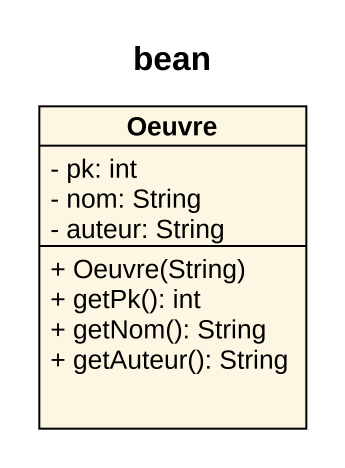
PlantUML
@startuml
title bean
hide circle
hide empty members
skinparam classAttributeIconSize 0
class Oeuvre {
  - pk: int
  - nom: String
  - auteur: String
  + Oeuvre(String)
  + getPk(): int
  + getNom(): String
  + getAuteur(): String
}
@enduml
